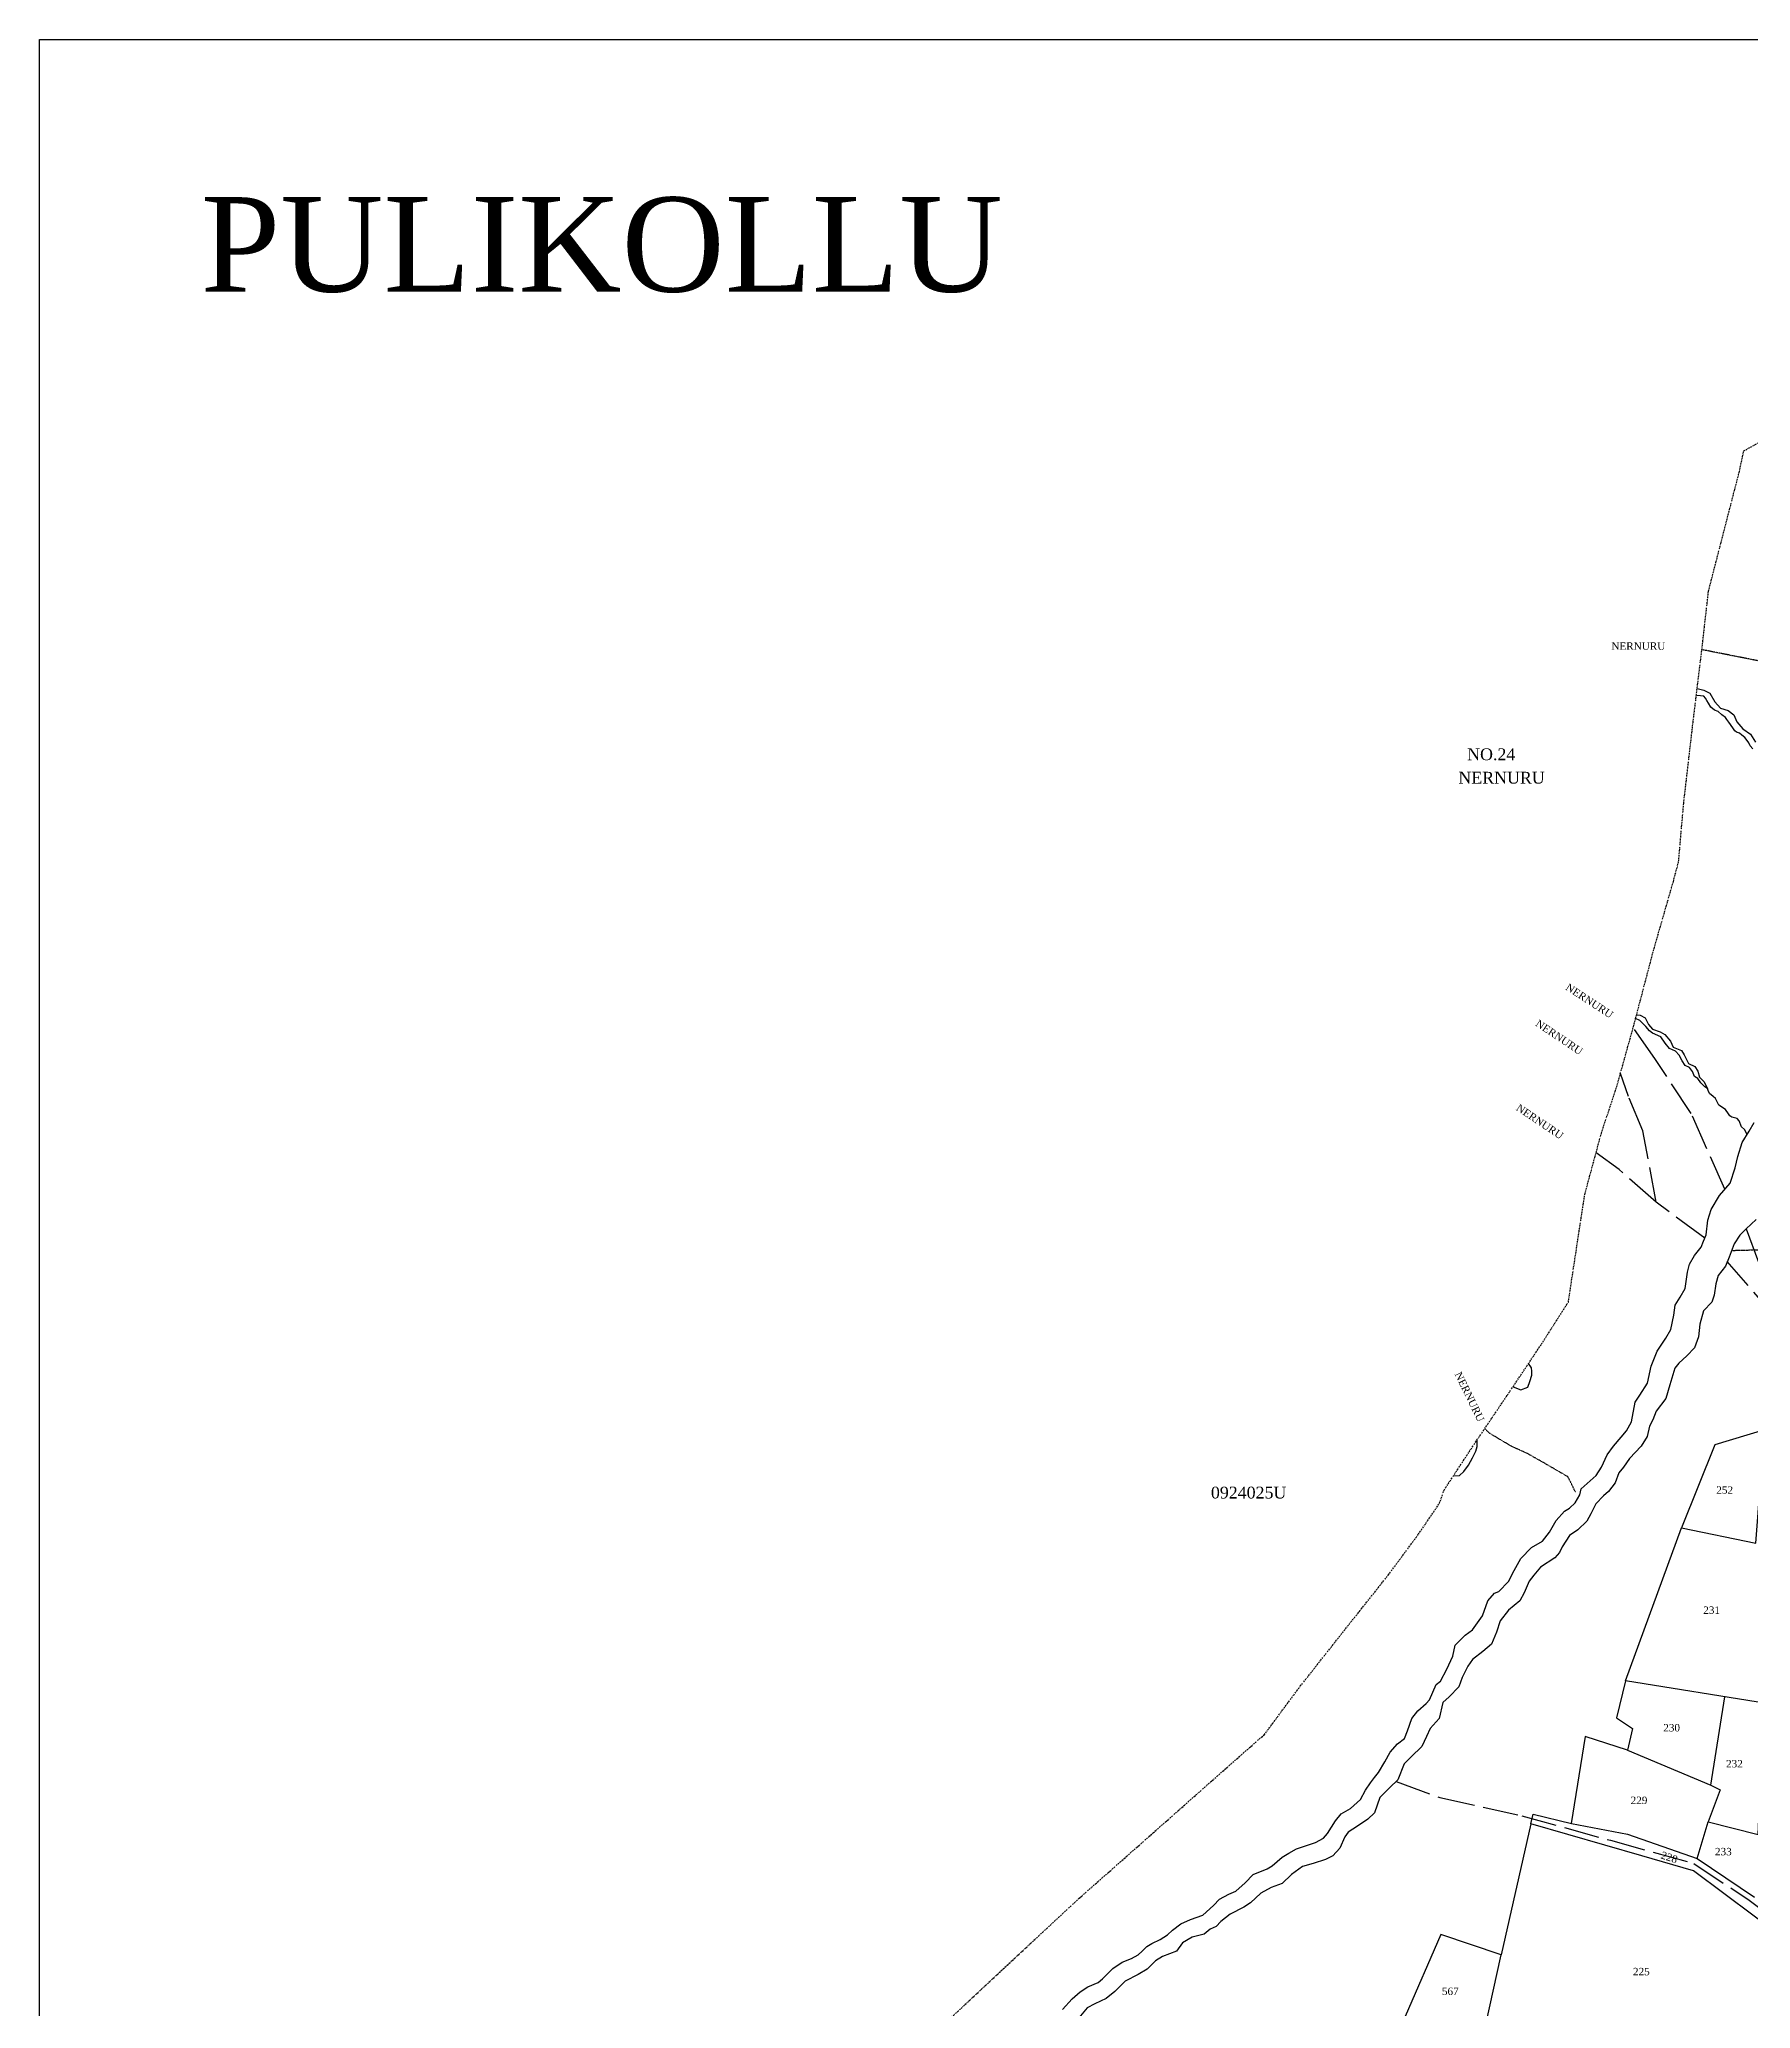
# Model space of a CAD drawing. Header units: millimetres. Extents: x 560 to 2074, y -487 to 930.
# Drawn here: x 560 to 1139, y 263 to 930 of the extents above; entities that cross this region are included whole.
import ezdxf

# ---------------------------------------------------------------- set-up
doc = ezdxf.new("R2010")
doc.units = ezdxf.units.MM
doc.header["$MEASUREMENT"] = 0
for name, pattern in [('ACAD_ISO02W100', [15, 12, -3]), ('ACAD_ISO07W100', [3, 0, -3]), ('BORDER', [1.75, 0.5, -0.25, 0.5, -0.25, 0, -0.25])]:
    doc.linetypes.add(name, pattern=pattern)
for name, color, linetype in [('CARTTRACK', 30, 'ACAD_ISO02W100'), ('NALA', 4, 'Continuous'), ('SURVEY_BND', 7, 'Continuous'), ('SURVEY_NO', 7, 'Continuous'), ('TEXT', 7, 'Continuous'), ('WATER_BODY', 4, 'Continuous')]:
    doc.layers.add(name, color=color, linetype=linetype)
doc.layers.add('FOOTPATH', color=150, linetype='ACAD_ISO07W100', lineweight=30)
doc.layers.add('VILL_BOUNDARY', color=6, linetype='BORDER', lineweight=30)
doc.styles.get("Standard").update_dxf_attribs({"font": 'times.ttf'})

msp = doc.modelspace()

# ---------------------------------------------------------------- linework, layer by layer
at = {"lineweight": 30}
msp.add_lwpolyline([(560.23, 929.61), (2074.09, 929.61), (2074.09, -486.68), (560.23, -486.68)], close=True, dxfattribs=at)
at = {"layer": 'CARTTRACK'}
for points in [[(1130.26, 540.59), (1118.91, 566.26), (1106.62, 584.81), (1099.27, 595.24)], [(1107.02, 536.18), (1102.58, 560.38), (1097.65, 572), (1094.96, 579.76)], [(1123.51, 524.08), (1107.02, 536.18), (1094.5, 547.3), (1086.72, 552.94)], [(1137.52, 527.16), (1144.29, 508.48), (1144.56, 495.76), (1141.73, 484.13), (1141.73, 473.68), (1147.23, 448.77), (1152.07, 426.58), (1157.16, 417.61), (1172.32, 403.95), (1187.63, 389.65), (1201.44, 380.81), (1212.71, 373.58), (1221.16, 357.91), (1242.1, 312.94), (1247.61, 302.99), (1256.47, 296.03), (1259.29, 285.12), (1263.85, 273.07), (1273.37, 250.3), (1287.6, 221.31), (1291.05, 212.17)], [(1255.85, 296.51), (1244.23, 333.61), (1243.39, 343.92), (1224.45, 383.75), (1218.65, 393.57), (1207.18, 412.34), (1198.15, 436.62), (1188.26, 454.84), (1179.56, 462.58), (1169.91, 470.96), (1156.53, 487.67), (1147.99, 496.67), (1131.1, 516.14)], [(1019.14, 340.28), (1033.87, 334.81), (1061.56, 328.6), (1091.55, 320.35), (1119.76, 312.5), (1138.52, 300.05), (1154.24, 288.17), (1171.08, 280.98), (1195.99, 276.69), (1217.43, 273.55), (1229.79, 272.12), (1256.21, 277.83), (1267.28, 281.6), (1277.33, 287.43)]]:
    msp.add_lwpolyline(points, dxfattribs=at)
at = {"layer": 'FOOTPATH', "ltscale": 0.01}
for points in [[(1221.26, 731.35), (1206, 725.74), (1192.1, 722.54), (1171.61, 719.87), (1141.8, 719.33), (1122.49, 723.14)], [(1132.61, 519.9), (1148.25, 520.28), (1164.71, 520.23), (1191.04, 520.63), (1211, 519.7), (1222.64, 519.35), (1228.08, 520.28), (1240.71, 521.15), (1253.9, 527.89)], [(1079.81, 438.06), (1077.24, 443.28), (1068.76, 448.21), (1063.33, 451.26), (1058.1, 453.63), (1050.8, 457.96), (1049.03, 459.57)]]:
    msp.add_lwpolyline(points, dxfattribs=at)
at = {"layer": 'NALA'}
for points in [[(1139.71, 689.59), (1138.81, 690.61), (1138.34, 691.68), (1137.83, 692.45), (1137.06, 693.39), (1135.99, 694.24), (1135.27, 694.84), (1134.24, 695.26), (1133.64, 695.69), (1132.92, 696.67), (1131.63, 698.59), (1130.95, 699.53), (1130.48, 700.17), (1129.28, 701.15), (1128.05, 702.18), (1126.83, 702.72), (1125.59, 703.74), (1124.78, 705.02), (1124.18, 705.96), (1123.71, 706.69), (1123.12, 707.41), (1122.01, 707.58), (1120.64, 707.69)], [(1120.92, 710.05), (1123.14, 709.45), (1125.16, 708.48), (1126.84, 705.52), (1128.79, 703.3), (1131.36, 702.52), (1133.35, 701.08), (1134.32, 698.78), (1136.39, 696.33), (1138.93, 694.52), (1140.65, 691.87)], [(1100.43, 599.59), (1101.66, 599.54), (1103.28, 598.58), (1104.5, 596.3), (1105.76, 594.78), (1108.4, 593.83), (1110.02, 593), (1111.84, 590.69), (1112.79, 588.61), (1115.64, 587.56), (1116.53, 586.04), (1117.93, 583.11), (1120.11, 582.09), (1121.1, 580.6), (1121.73, 578.56), (1123.22, 577), (1124.41, 574.66), (1123.45, 575.29), (1122.19, 576.64), (1121.14, 578.06), (1119.98, 578.75), (1119.38, 580.44), (1118.29, 581.79), (1116.84, 582.42), (1115.81, 584.07), (1114.79, 586.01), (1113.63, 587.3), (1111.55, 588.26), (1110.12, 590.03), (1108.63, 592.14), (1105.82, 593.4), (1104.76, 594.16), (1103.57, 595.64), (1103.04, 596.27), (1101.56, 597.66), (1100.1, 598.33)], [(1137.81, 559.12), (1136.88, 560.78), (1135.88, 561.75), (1135.08, 563.72), (1134.47, 564.51), (1132.64, 565.02), (1131.99, 565.45), (1131.53, 566.09), (1130.52, 567.57), (1128.25, 569.04), (1127.53, 570.44), (1127.1, 571.26), (1126.38, 571.97), (1125.12, 572.94), (1124.58, 574.02), (1124.41, 574.66)], [(906.29, 263.14), (909.52, 266.67), (912.18, 269.02), (914.88, 270.81), (918.32, 272.27), (919.78, 273.43), (921.68, 275.37), (923.25, 276.93), (926.48, 279.07), (929.58, 280.34), (931.83, 281.6), (933.15, 282.82), (934.79, 284.35), (936.42, 285.44), (939.25, 286.73), (941.73, 288.39), (943.48, 289.88), (946.33, 292.05), (949.6, 293.58), (953.75, 294.97), (957.29, 298.27), (959.31, 300.39), (962.54, 302.16), (964.89, 303.18), (968.05, 305.93), (970.71, 308.75), (975.52, 310.72), (977.12, 311.74), (980.55, 314.59), (982.77, 315.95), (985.35, 317.45), (991.78, 319.62), (994.52, 321.01), (995.85, 322.64), (998.6, 326.96), (1000.54, 329.3), (1003.67, 331.1), (1007.08, 334.16), (1008.76, 337.24), (1010.42, 339.83), (1011.82, 341.59), (1013.15, 343.29), (1015.26, 346.88), (1017.03, 350.14), (1019.55, 352.93), (1021.93, 354.8), (1022.98, 357.32), (1024.38, 361.49), (1026.49, 364.11), (1029.28, 366.59), (1030.44, 367.88), (1032.65, 373.08), (1034.05, 374.16), (1036.2, 378.2), (1038.31, 382.65), (1039.12, 386.39), (1042.4, 389.69), (1044.98, 391.56), (1048.29, 396.32), (1050.12, 401.35), (1052.4, 403.93), (1053.87, 404.54), (1057.06, 407.92), (1058.98, 411.57), (1061.33, 415.66), (1064.89, 419.39), (1068.64, 421.57), (1070.99, 424.61), (1073.25, 428.52), (1076.03, 431.65), (1077.77, 432.69), (1079.69, 434.52), (1081.26, 437.21), (1081.69, 439.21), (1086.76, 443.73), (1088.59, 446.52), (1090.5, 450.69), (1092.59, 453.73), (1095.2, 456.69), (1097.03, 458.86), (1098.68, 461.9), (1099.99, 468.59), (1101.47, 470.94), (1104.17, 474.94), (1105.31, 480.73), (1107.4, 485.86), (1110.36, 490.21), (1112.01, 493.16), (1112.97, 498.03), (1113.49, 501.33), (1115.15, 504.11), (1116.89, 507.07), (1117.68, 512.52), (1118.29, 515.3), (1120.03, 518.17), (1122.21, 521.03), (1123.08, 523.03), (1123.95, 525.12), (1124.56, 530.16), (1125.69, 533.72), (1128.47, 538.5), (1132.05, 542.67), (1133.71, 547.88), (1134.66, 551.62), (1136.14, 556.4), (1138.49, 560.22), (1140.23, 563.18)], [(1140.92, 530.34), (1137.52, 527.16), (1135.29, 525.11), (1133.48, 522.16), (1131.73, 517.64), (1130.47, 514.63), (1127.99, 511.44), (1127.21, 508.55), (1126.61, 504.72), (1125.88, 502.37), (1123.05, 499.42), (1121.84, 494.97), (1121.36, 490.63), (1120.03, 486.91), (1117.44, 484.26), (1114.72, 481.79), (1113.4, 480.1), (1111.71, 474.38), (1110.26, 469.81), (1107.07, 465.53), (1105.87, 462.57), (1104.81, 460.42), (1104.01, 457), (1101.94, 453.67), (1098.05, 449.53), (1096.03, 446.58), (1094.41, 444.7), (1093.19, 441.29), (1090.95, 438.38), (1089.26, 436.86), (1086.59, 434.16), (1084.94, 430.75), (1083.55, 428.26), (1080.55, 425.35), (1077.68, 423.45), (1075.31, 419.66), (1074.38, 417.72), (1072.81, 415.87), (1067.91, 412.79), (1065.67, 410.04), (1064.11, 408.04), (1062.42, 404.04), (1060.9, 401.38), (1057.06, 398.21), (1054.3, 394.59), (1052.99, 390.71), (1051.39, 386.66), (1048.47, 384.22), (1044.97, 381.52), (1043.32, 379.24), (1041.39, 375.45), (1040.34, 372.2), (1037.04, 368.91), (1034.93, 366.93), (1033.7, 361.49), (1030.58, 358.12), (1029.35, 355.42), (1027.83, 352.08), (1024.2, 348.62), (1021.87, 346.22), (1019.72, 340.83), (1017.01, 338.25), (1013.55, 334.84), (1011.82, 329.63), (1009.58, 327.48), (1005.99, 325.16), (1002.9, 323.09), (1001.76, 321.49), (1000.1, 317.71), (997.7, 315.05), (995.16, 313.82), (991.06, 312.52), (987.43, 311.46), (983.71, 308.76), (980.61, 305.73), (976.8, 304.34), (973.34, 302.48), (969.79, 299.19), (967.59, 297.72), (962.99, 295.35), (959.78, 292.82), (958.2, 291.2), (956.25, 290.23), (954.18, 288.62), (950.17, 287.57), (946.83, 285.63), (944.81, 282.84), (940.12, 280.99), (937.71, 279.51), (934.9, 276.78), (931.86, 274.88), (927.42, 272.68), (923.96, 269.22), (921, 266.82), (917.2, 265), (914.62, 263.7), (911.27, 259.6)]]:
    msp.add_lwpolyline(points, dxfattribs=at)
at = {"layer": 'SURVEY_BND'}
for points in [[(1230.03, 486.5), (1185.54, 503.33), (1149.97, 518.12), (1146.1, 489.15), (1143.81, 469.96), (1143.67, 459.24), (1126.85, 454.08), (1115.61, 426.1), (1140.72, 420.88), (1143.67, 459.24)], [(1153.17, 411.2), (1148.69, 392.85), (1144.31, 366.61), (1096.67, 374.24), (1115.61, 426.1)], [(1096.67, 374.24), (1093.62, 361.76), (1099.09, 358.11), (1097.31, 350.8), (1083.08, 355.45), (1078.26, 326.04)], [(1097.31, 350.8), (1125.5, 338.99), (1130.28, 368.86)], [(1125.5, 338.99), (1128.71, 337.46), (1124.61, 326.62), (1141.58, 322.33), (1142.65, 347.9), (1143.33, 362.29), (1144.31, 366.61)], [(1150.46, 286.99), (1119.65, 310.01), (1102.16, 315.05), (1064.61, 325.88), (1065.49, 329.23), (1078.4, 326.01), (1097.32, 322.38), (1120.87, 314.18), (1140.33, 301.15)], [(1120.87, 314.18), (1124.61, 326.62)], [(1064.61, 325.88), (1054.65, 281.58), (1034.24, 288.49), (1022.11, 260.74), (1046.71, 245.68), (1054.65, 281.58)]]:
    msp.add_lwpolyline(points, dxfattribs=at)
at = {"layer": 'VILL_BOUNDARY'}
for points in [[(1136.66, 790.44), (1149.07, 797.12)], [(1136.66, 790.44), (1149.07, 797.12)], [(864.63, 256.65), (889.29, 279.72), (911.93, 300.74), (936.98, 322.9), (961.1, 344.27), (974.53, 356.1), (986.69, 372.49), (1001.53, 391.3), (1016.41, 410.03), (1026.63, 423.87), (1033.76, 434.34), (1035.31, 438.79), (1045.96, 455.03), (1057.14, 471.56), (1068.26, 488.21), (1077.35, 502.43), (1082.89, 538.75), (1088.51, 559.55), (1093.71, 575.27), (1099.62, 596.5), (1106.12, 621.25), (1112.86, 644.71), (1114.64, 651.43), (1116.35, 671.13), (1119.3, 696.61), (1122.73, 725.07), (1124.74, 742.88), (1135.36, 784.06), (1136.66, 790.44)], [(864.63, 256.65), (889.29, 279.72), (911.93, 300.74), (936.98, 322.9), (961.1, 344.27), (974.53, 356.1), (986.69, 372.49), (1001.53, 391.3), (1016.41, 410.03), (1026.63, 423.87), (1033.76, 434.34), (1035.31, 438.79), (1045.96, 455.03), (1057.14, 471.56), (1068.26, 488.21), (1077.35, 502.43), (1082.89, 538.75), (1088.51, 559.55), (1093.71, 575.27), (1099.62, 596.5), (1106.12, 621.25), (1112.86, 644.71), (1114.64, 651.43), (1116.35, 671.13), (1119.3, 696.61), (1122.73, 725.07), (1124.74, 742.88), (1135.36, 784.06), (1136.66, 790.44)]]:
    msp.add_lwpolyline(points, dxfattribs=at)
at = {"layer": 'WATER_BODY'}
for points in [[(1058.63, 473.8), (1061.24, 472.71), (1063.68, 473.68), (1064.34, 475.58), (1064.95, 477.65), (1065.05, 479.05), (1064.88, 480.19), (1063.87, 481.64)], [(1038.48, 443.62), (1040.53, 443.7), (1041.96, 445.11), (1043.57, 447.24), (1044.94, 449.68), (1046.04, 451.95), (1046.48, 453.55), (1046.55, 455.9)]]:
    msp.add_lwpolyline(points, dxfattribs=at)

# ---------------------------------------------------------------- texts
at = {"layer": 'SURVEY_NO'}
for s, p in [('252', (1127.39, 437.58)), ('231', (1122.96, 396.94)), ('230', (1109.44, 357.17)), ('232', (1130.69, 345)), ('229', (1098.41, 332.6)), ('233', (1126.93, 315.27)), ('225', (1099.2, 274.68)), ('567', (1034.59, 268))]:
    msp.add_text(s, height=2.5, dxfattribs=at).set_placement(p)
msp.add_text('228', height=2.5, rotation=342.27394, dxfattribs=at).set_placement((1108.4, 314.26))
at = {"layer": 'TEXT'}
for s, height, p in [('PULIKOLLU', 32, (614.81, 844.25)), ('NERNURU', 2.5, (1091.89, 723.12)), ('NO.24', 4, (1043.12, 685.76)), ('NERNURU', 4, (1040.16, 677.82)), ('0924025U', 4, (956.46, 435.97))]:
    msp.add_text(s, height=height, dxfattribs=at).set_placement(p)
for rotation, p in [(326.79764, (1076.18, 608.29)), (326.11222, (1066, 596.07)), (326.11222, (1059.43, 567.52)), (295.95749, (1038.82, 478.05))]:
    msp.add_text('NERNURU', height=2.5, rotation=rotation, dxfattribs=at).set_placement(p)

doc.saveas('drawing.dxf')
